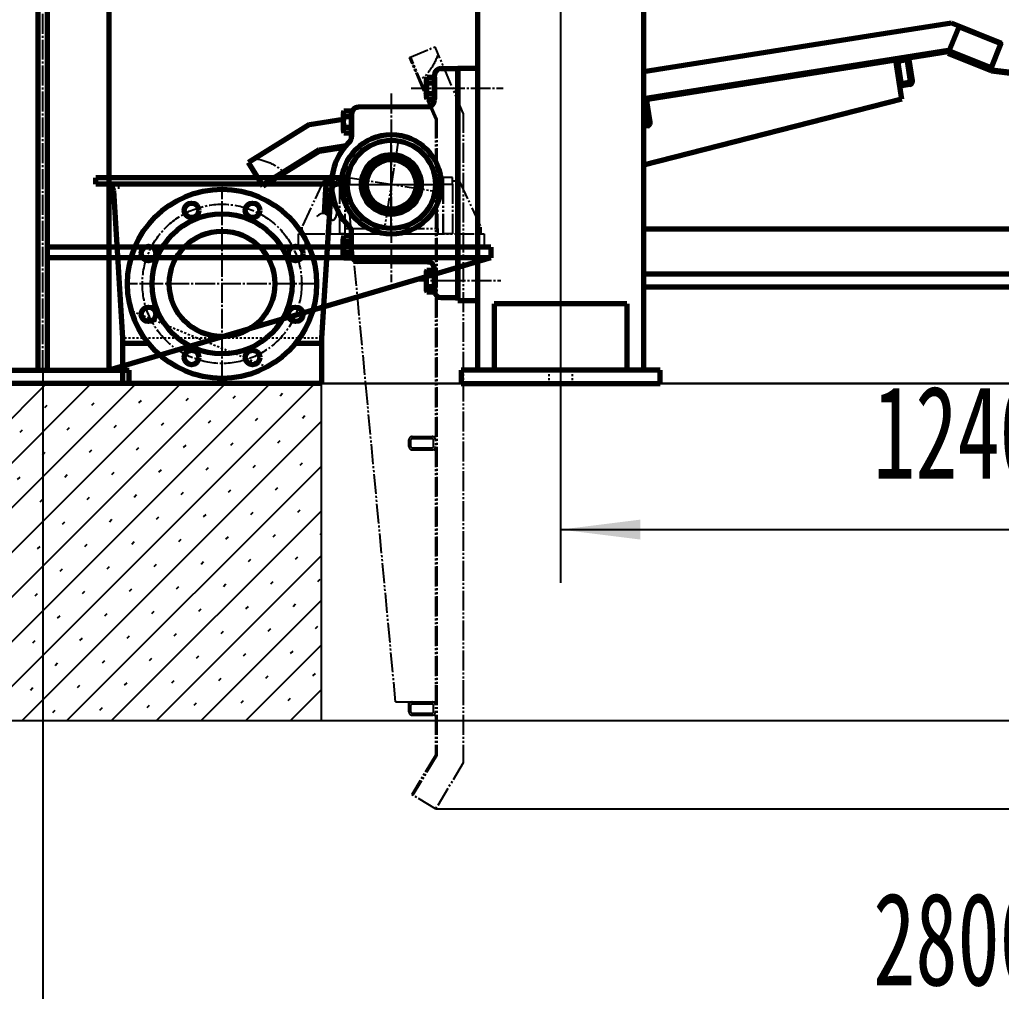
# Model space of a CAD drawing. Header units: millimetres. Extents: x -11880 to 11880, y -8400 to 8400.
# Drawn here: x 5987 to 7467, y 60 to 1525 of the extents above; entities that cross this region are included whole.
import ezdxf

# ---------------------------------------------------------------- set-up
doc = ezdxf.new("R2010")
doc.units = ezdxf.units.MM
for name, pattern in [('EB_DASH', [6, 3, -3]), ('EB_DASHDOT', [39, 30, -3, 3, -3]), ('EB_DASHDOTDOT', [45, 30, -3, 3, -3, 3, -3])]:
    doc.linetypes.add(name, pattern=pattern)
for name, color, linetype, lineweight in [('CAXA0', 7, 'Continuous', 70), ('CAXA1', 1, 'EB_DASHDOT', 25), ('CAXA2', 6, 'EB_DASH', 25), ('CAXA3', 7, 'Continuous', 25), ('CAXA4', 3, 'Continuous', 25), ('CAXA5', 4, 'Continuous', 25)]:
    doc.layers.add(name, color=color, linetype=linetype, lineweight=lineweight)
doc.styles.add('标准', font='', dxfattribs={"width": 0.667})
doc.styles.get('标准').set_extended_font_data('FangSong_GB2312')
doc.dimstyles.new('标准', dxfattribs={"dimscale": 40, "dimtxt": 3.5, "dimasz": 3, "dimexe": 2, "dimexo": 0, "dimtad": 1, "dimdec": 1, "dimzin": 12, "dimdsep": 46, "dimtxsty": '标准', "dimcen": 0, "dimdle": 4, "dimaunit": 1, "dimazin": 2, "dimtfac": 1, "dimtdec": 3, "dimtmove": 0, "dimatfit": 3, "dimfxl": 0, "dimtolj": 1, "dimtzin": 0, "dimarcsym": 0})

# ---------------------------------------------------------------- blocks, each defined once
blk = doc.blocks.new('*D46')
at = {"layer": 'CAXA4', "linetype": 'Continuous', "lineweight": 25}
for points in [[(5164.7, 2726.7), (5149.7, 2606.7), (5179.7, 2606.7)], [(5164.7, 976.7), (5149.7, 1096.7), (5179.7, 1096.7)]]:
    blk.add_hatch(color=0, dxfattribs=at).paths.add_polyline_path(points, flags=0)
at = {"layer": 'CAXA4', "color": 0, "linetype": 'Continuous', "lineweight": 25}
for p, q in [((8175.4, 2726.7), (5084.7, 2726.7)), ((5164.7, 2726.7), (5164.7, 976.7)), ((8192.4, 976.7), (5084.7, 976.7))]:
    blk.add_line(p, q, dxfattribs=at)
at = {"layer": 'CAXA4', "color": 0, "linetype": 'Continuous', "lineweight": 25, "insert": (4947.9, 1702.7), "char_height": 140, "attachment_point": 1, "rotation": 90, "style": '标准'}
blk.add_mtext('\\fFangSong_GB2312|b0|i0|p34;1750', dxfattribs=at)
blk = doc.blocks.new('CAXBLOCK46', base_point=(6122.4, 1916.7))
at = {"layer": 'CAXA0'}
for p, q in [((6399.9, 2451.7), (6419.9, 2451.7)), ((6399.9, 2451.7), (6399.9, 2371.7)), ((6419.9, 2451.7), (6419.9, 2371.7)), ((6379.9, 2431.7), (6339.9, 2391.7)), ((6399.9, 2431.7), (6379.9, 2431.7)), ((6339.9, 2371.7), (6339.9, 2391.7)), ((6332.4, 2371.7), (6612.4, 2371.7)), ((6332.4, 2371.7), (6332.4, 2341.7)), ((6612.4, 2371.7), (6612.4, 2301.7)), ((5922.4, 996.7), (5922.4, 2341.7)), ((5922.4, 2341.7), (6612.4, 2341.7)), ((6510.4, 2341.7), (6510.4, 2246.7)), ((6524.4, 2341.7), (6524.4, 2246.7)), ((6612.4, 2301.7), (6122.4, 1916.7)), ((6510.4, 2246.7), (6524.4, 2246.7)), ((6029.4, 2106.7), (6015.4, 2106.7)), ((6015.4, 996.7), (6015.4, 2106.7)), ((6029.4, 996.7), (6029.4, 2106.7)), ((5922.4, 996.7), (5922.4, 2081.7)), ((6122.4, 996.7), (6122.4, 1916.7)), ((5892.4, 976.7), (5892.4, 996.7)), ((5892.4, 996.7), (6152.4, 996.7)), ((6152.4, 976.7), (6152.4, 996.7)), ((6152.4, 976.7), (5892.4, 976.7))]:
    blk.add_line(p, q, dxfattribs=at)
at = {"layer": 'CAXA0', "color": 6, "linetype": 'EB_DASHDOTDOT', "lineweight": 25}
blk.add_line((6419.9, 2376.7), (6612.4, 2376.7), dxfattribs=at)
at = {"layer": 'CAXA1', "linetype": 'EB_DASHDOT', "lineweight": 25}
for p, q in [((6452.4, 2374.7), (6452.4, 2338.7)), ((6582.4, 2374.7), (6582.4, 2338.7)), ((6517.4, 2344.7), (6517.4, 2243.7)), ((6022.4, 996.7), (6022.4, 2108.3)), ((6022.4, 999.7), (6022.4, 973.7))]:
    blk.add_line(p, q, dxfattribs=at)
at = {"layer": 'CAXA2', "color": 6, "linetype": 'EB_DASH', "lineweight": 25}
for p, q in [((6437.4, 2371.7), (6437.4, 2341.7)), ((6467.4, 2371.7), (6467.4, 2341.7)), ((6567.4, 2371.7), (6567.4, 2341.7)), ((6597.4, 2371.7), (6597.4, 2341.7))]:
    blk.add_line(p, q, dxfattribs=at)
blk = doc.blocks.new('*D55')
at = {"layer": 'CAXA4', "linetype": 'Continuous', "lineweight": 25}
for points in [[(5578.9, 1976.7), (5563.9, 1856.7), (5593.9, 1856.7)], [(5578.9, 976.7), (5563.9, 1096.7), (5593.9, 1096.7)]]:
    blk.add_hatch(color=0, dxfattribs=at).paths.add_polyline_path(points, flags=0)
at = {"layer": 'CAXA4', "color": 0, "linetype": 'Continuous', "lineweight": 25}
for p, q in [((6516.6, 1976.7), (5498.9, 1976.7)), ((5578.9, 1976.7), (5578.9, 976.7)), ((6652.4, 976.7), (5498.9, 976.7))]:
    blk.add_line(p, q, dxfattribs=at)
at = {"layer": 'CAXA4', "color": 0, "linetype": 'Continuous', "lineweight": 25, "insert": (5362.1, 1327.7), "char_height": 140, "attachment_point": 1, "rotation": 90, "style": '标准'}
blk.add_mtext('\\fFangSong_GB2312|b0|i0|p34;1000', dxfattribs=at)
blk = doc.blocks.new('*D57')
at = {"layer": 'CAXA4', "linetype": 'Continuous', "lineweight": 25}
for points in [[(6022.4, -7.3), (6142.4, -22.3), (6142.4, 7.7)], [(8822.4, -7.3), (8702.4, -22.3), (8702.4, 7.7)]]:
    blk.add_hatch(color=0, dxfattribs=at).paths.add_polyline_path(points, flags=0)
at = {"layer": 'CAXA4', "color": 0, "linetype": 'Continuous', "lineweight": 25}
for p, q in [((6022.4, 996.7), (6022.4, -87.3)), ((8822.4, 996.7), (8822.4, -87.3)), ((6022.4, -7.3), (8822.4, -7.3))]:
    blk.add_line(p, q, dxfattribs=at)
at = {"layer": 'CAXA4', "color": 0, "linetype": 'Continuous', "lineweight": 25, "insert": (7273.5, 209.5), "char_height": 140, "attachment_point": 1, "style": '标准'}
blk.add_mtext('\\fFangSong_GB2312|b0|i0|p34;2800', dxfattribs=at)
blk = doc.blocks.new('*D58')
at = {"layer": 'CAXA4', "linetype": 'Continuous', "lineweight": 25}
for points in [[(5892.4, -348.6), (6012.4, -363.6), (6012.4, -333.6)], [(8952.4, -348.6), (8832.4, -363.6), (8832.4, -333.6)]]:
    blk.add_hatch(color=0, dxfattribs=at).paths.add_polyline_path(points, flags=0)
at = {"layer": 'CAXA4', "color": 0, "linetype": 'Continuous', "lineweight": 25}
for p, q in [((5892.4, 996.7), (5892.4, -428.6)), ((8952.4, 996.7), (8952.4, -428.6)), ((5892.4, -348.6), (8952.4, -348.6))]:
    blk.add_line(p, q, dxfattribs=at)
at = {"layer": 'CAXA4', "color": 0, "linetype": 'Continuous', "lineweight": 25, "insert": (7273.5, -131.8), "char_height": 140, "attachment_point": 1, "style": '标准'}
blk.add_mtext('\\fFangSong_GB2312|b0|i0|p34;3060', dxfattribs=at)
blk = doc.blocks.new('CAXBLOCK276')
at = {"layer": 'CAXA0', "color": 0, "linetype": 'Continuous', "lineweight": 25}
for p, q in [((5654.6, 468.5), (6162.8, 976.7)), ((5656.4, 537.7), (6095.4, 976.7)), ((5670.9, 619.5), (6028.1, 976.7)), ((5721.9, 468.5), (6230.1, 976.7)), ((5789.3, 468.5), (6297.5, 976.7)), ((5856.6, 468.5), (6364.8, 976.7)), ((5924, 468.5), (6432.2, 976.7)), ((5991.6, 973.9), (5994.4, 976.7)), ((6380, 958.2), (6383.6, 961.8)), ((6096.2, 943.8), (6099.8, 947.4)), ((6167.2, 947.4), (6170.8, 951)), ((6238.1, 951), (6241.7, 954.6)), ((6309.1, 954.6), (6312.7, 958.2)), ((6025.3, 940.2), (6028.9, 943.8)), ((5991.3, 468.5), (6442.4, 919.6)), ((6200.9, 913.7), (6204.5, 917.3)), ((6271.8, 917.3), (6275.4, 920.9)), ((6342.8, 920.9), (6346.3, 924.5)), ((6413.7, 924.5), (6417.3, 928.1)), ((5988, 903), (5991.6, 906.6)), ((6059, 906.6), (6062.6, 910.1)), ((6129.9, 910.1), (6133.5, 913.7)), ((6376.4, 887.2), (6380, 890.8)), ((6021.7, 869.3), (6025.3, 872.9)), ((6092.7, 872.9), (6096.2, 876.5)), ((6163.6, 876.5), (6167.2, 880.1)), ((6234.5, 880.1), (6238.1, 883.7)), ((6305.5, 883.7), (6309.1, 887.2)), ((6058.7, 468.5), (6442.4, 852.2)), ((6197.3, 842.8), (6200.9, 846.4)), ((6268.2, 846.4), (6271.8, 850)), ((6339.2, 850), (6342.8, 853.6)), ((6410.1, 853.6), (6413.7, 857.2)), ((5984.4, 832), (5988, 835.6)), ((6055.4, 835.6), (6059, 839.2)), ((6126.3, 839.2), (6129.9, 842.8)), ((6301.9, 812.7), (6305.5, 816.3)), ((6372.8, 816.3), (6376.4, 819.9)), ((6018.1, 798.3), (6021.7, 801.9)), ((6089.1, 801.9), (6092.7, 805.5)), ((6160, 805.5), (6163.6, 809.1)), ((6231, 809.1), (6234.5, 812.7)), ((6126, 468.5), (6442.4, 784.9)), ((6406.5, 782.6), (6410.1, 786.2)), ((6122.7, 768.3), (6126.3, 771.9)), ((6193.7, 771.9), (6197.3, 775.4)), ((6264.6, 775.4), (6268.2, 779)), ((6335.6, 779), (6339.2, 782.6)), ((6051.8, 764.7), (6055.4, 768.3)), ((6227.4, 738.2), (6231, 741.8)), ((6298.3, 741.8), (6301.9, 745.4)), ((6369.2, 745.4), (6372.8, 749)), ((6440.2, 749), (6442.4, 751.2)), ((6014.5, 727.4), (6018.1, 731)), ((6085.5, 731), (6089.1, 734.6)), ((6156.4, 734.6), (6160, 738.2)), ((6193.4, 468.5), (6442.4, 717.5)), ((6332, 708.1), (6335.6, 711.7)), ((6402.9, 711.7), (6406.5, 715.3)), ((6048.2, 693.7), (6051.8, 697.3)), ((6119.1, 697.3), (6122.7, 700.9)), ((6190.1, 700.9), (6193.7, 704.5)), ((6261, 704.5), (6264.6, 708.1)), ((6436.6, 678), (6440.2, 681.6)), ((6152.8, 663.6), (6156.4, 667.2)), ((6223.8, 667.2), (6227.4, 670.8)), ((6294.7, 670.8), (6298.3, 674.4)), ((6365.7, 674.4), (6369.2, 678)), ((6010.9, 656.5), (6014.5, 660)), ((6081.9, 660), (6085.5, 663.6)), ((6257.4, 633.6), (6261, 637.1)), ((6260.7, 468.5), (6442.4, 650.2)), ((6328.4, 637.1), (6332, 640.7)), ((6399.3, 640.7), (6402.9, 644.3)), ((6044.6, 622.8), (6048.2, 626.4)), ((6115.6, 626.4), (6119.1, 630)), ((6186.5, 630), (6190.1, 633.6)), ((6362.1, 603.5), (6365.7, 607.1)), ((6433, 607.1), (6436.6, 610.7)), ((6078.3, 589.1), (6081.9, 592.7)), ((6149.2, 592.7), (6152.8, 596.3)), ((6220.2, 596.3), (6223.8, 599.9)), ((6291.1, 599.9), (6294.7, 603.5)), ((6007.3, 585.5), (6010.9, 589.1)), ((6328.1, 468.5), (6442.4, 582.8)), ((6182.9, 559), (6186.5, 562.6)), ((6253.9, 562.6), (6257.4, 566.2)), ((6324.8, 566.2), (6328.4, 569.8)), ((6395.7, 569.8), (6399.3, 573.4)), ((6041, 551.8), (6044.6, 555.4)), ((6112, 555.4), (6115.6, 559)), ((6358.5, 532.5), (6362.1, 536.1)), ((6429.4, 536.1), (6433, 539.7)), ((6003.8, 514.6), (6007.3, 518.2)), ((6074.7, 518.2), (6078.3, 521.8)), ((6145.6, 521.8), (6149.2, 525.3)), ((6216.6, 525.3), (6220.2, 528.9)), ((6287.5, 528.9), (6291.1, 532.5)), ((6395.4, 468.5), (6442.4, 515.5)), ((6179.3, 488.1), (6182.9, 491.7)), ((6250.3, 491.7), (6253.9, 495.3)), ((6321.2, 495.3), (6324.8, 498.9)), ((6392.1, 498.9), (6395.7, 502.4)), ((6037.4, 480.9), (6041, 484.5)), ((6108.4, 484.5), (6112, 488.1)), ((6429.1, 468.5), (6429.4, 468.8))]:
    blk.add_line(p, q, dxfattribs=at)
blk = doc.blocks.new('CAXBLOCK317', base_point=(6687.4, 1182.2))
at = {"layer": 'CAXA0', "color": 5, "linetype": 'EB_DASHDOTDOT', "lineweight": 25}
for p, q in [((6547.4, 1207.2), (6547.4, 1346.2)), ((6455.4, 1287.2), (6469.4, 1287.2)), ((6455.4, 1277.2), (6455.4, 1287.2)), ((6469.4, 1287.2), (6477.4, 1287.2)), ((6469.4, 1277.2), (6469.4, 1287.2)), ((6469.4, 1287.2), (6469.4, 1277.2)), ((6477.4, 1287.2), (6477.4, 1277.2)), ((6617.4, 1287.2), (6625.4, 1287.2)), ((6617.4, 1277.2), (6617.4, 1287.2)), ((6625.4, 1287.2), (6625.4, 1277.2)), ((6639.4, 1287.2), (6625.4, 1287.2)), ((6625.4, 1287.2), (6625.4, 1277.2)), ((6639.4, 1277.2), (6639.4, 1287.2)), ((6445.4, 1282.2), (6412.4, 1212.2)), ((6455.4, 1282.2), (6445.4, 1282.2)), ((6469.4, 1277.2), (6455.4, 1277.2)), ((6455.4, 1277.2), (6455.4, 1202.2)), ((6477.4, 1277.2), (6469.4, 1277.2)), ((6469.4, 1277.2), (6469.4, 1202.2)), ((6469.4, 1277.2), (6469.4, 1202.2)), ((6477.4, 1277.2), (6477.4, 1202.2)), ((6477.9, 1276.7), (6616.9, 1276.7)), ((6625.4, 1277.2), (6617.4, 1277.2)), ((6617.4, 1202.2), (6617.4, 1277.2)), ((6625.4, 1202.2), (6625.4, 1277.2)), ((6625.4, 1277.2), (6639.4, 1277.2)), ((6625.4, 1277.2), (6625.4, 1202.2)), ((6639.4, 1282.2), (6649.4, 1282.2)), ((6639.4, 1277.2), (6639.4, 1202.2)), ((6649.4, 1282.2), (6682.4, 1212.2)), ((6407.4, 1182.2), (6407.4, 1202.2)), ((6407.4, 1202.2), (6417.4, 1202.2)), ((6412.4, 1212.2), (6412.4, 1202.2)), ((6417.4, 1202.2), (6417.4, 1182.2)), ((6417.4, 1202.2), (6677.4, 1202.2)), ((6455.4, 1202.2), (6469.4, 1202.2)), ((6477.4, 1202.2), (6469.4, 1202.2)), ((6477.4, 1210.2), (6477.4, 1202.2)), ((6477.4, 1210.2), (6617.4, 1210.2)), ((6477.4, 1202.2), (6617.4, 1202.2)), ((6617.4, 1210.2), (6617.4, 1202.2)), ((6617.4, 1202.2), (6625.4, 1202.2)), ((6639.4, 1202.2), (6625.4, 1202.2)), ((6677.4, 1182.2), (6677.4, 1202.2)), ((6677.4, 1202.2), (6687.4, 1202.2)), ((6682.4, 1212.2), (6682.4, 1202.2)), ((6687.4, 1202.2), (6687.4, 1182.2)), ((6417.4, 1182.2), (6407.4, 1182.2)), ((6417.4, 1182.2), (6677.4, 1182.2)), ((6687.4, 1182.2), (6677.4, 1182.2))]:
    blk.add_line(p, q, dxfattribs=at)
blk.add_circle((6547.4, 1276.7), 66.5, dxfattribs=at)
blk = doc.blocks.new('CAXBLOCK319', base_point=(6687.4, 1182.2))
at = {"layer": 'CAXA0', "color": 5, "linetype": 'EB_DASHDOTDOT', "lineweight": 25}
for p, q in [((6547.4, 1207.2), (6547.4, 1346.2)), ((6455.4, 1287.2), (6469.4, 1287.2)), ((6455.4, 1277.2), (6455.4, 1287.2)), ((6469.4, 1287.2), (6477.4, 1287.2)), ((6469.4, 1277.2), (6469.4, 1287.2)), ((6469.4, 1287.2), (6469.4, 1277.2)), ((6477.4, 1287.2), (6477.4, 1277.2)), ((6617.4, 1287.2), (6625.4, 1287.2)), ((6617.4, 1277.2), (6617.4, 1287.2)), ((6625.4, 1287.2), (6625.4, 1277.2)), ((6639.4, 1287.2), (6625.4, 1287.2)), ((6625.4, 1287.2), (6625.4, 1277.2)), ((6639.4, 1277.2), (6639.4, 1287.2)), ((6445.4, 1282.2), (6412.4, 1212.2)), ((6455.4, 1282.2), (6445.4, 1282.2)), ((6469.4, 1277.2), (6455.4, 1277.2)), ((6455.4, 1277.2), (6455.4, 1202.2)), ((6477.4, 1277.2), (6469.4, 1277.2)), ((6469.4, 1277.2), (6469.4, 1202.2)), ((6469.4, 1277.2), (6469.4, 1202.2)), ((6477.4, 1277.2), (6477.4, 1202.2)), ((6477.9, 1276.7), (6616.9, 1276.7)), ((6625.4, 1277.2), (6617.4, 1277.2)), ((6617.4, 1202.2), (6617.4, 1277.2)), ((6625.4, 1202.2), (6625.4, 1277.2)), ((6625.4, 1277.2), (6639.4, 1277.2)), ((6625.4, 1277.2), (6625.4, 1202.2)), ((6639.4, 1282.2), (6649.4, 1282.2)), ((6639.4, 1277.2), (6639.4, 1202.2)), ((6649.4, 1282.2), (6682.4, 1212.2)), ((6407.4, 1182.2), (6407.4, 1202.2)), ((6407.4, 1202.2), (6417.4, 1202.2)), ((6412.4, 1212.2), (6412.4, 1202.2)), ((6417.4, 1202.2), (6417.4, 1182.2)), ((6417.4, 1202.2), (6677.4, 1202.2)), ((6455.4, 1202.2), (6469.4, 1202.2)), ((6477.4, 1202.2), (6469.4, 1202.2)), ((6477.4, 1210.2), (6477.4, 1202.2)), ((6477.4, 1210.2), (6617.4, 1210.2)), ((6477.4, 1202.2), (6617.4, 1202.2)), ((6617.4, 1210.2), (6617.4, 1202.2)), ((6617.4, 1202.2), (6625.4, 1202.2)), ((6639.4, 1202.2), (6625.4, 1202.2)), ((6677.4, 1182.2), (6677.4, 1202.2)), ((6677.4, 1202.2), (6687.4, 1202.2)), ((6682.4, 1212.2), (6682.4, 1202.2)), ((6687.4, 1202.2), (6687.4, 1182.2)), ((6417.4, 1182.2), (6407.4, 1182.2)), ((6417.4, 1182.2), (6677.4, 1182.2)), ((6687.4, 1182.2), (6677.4, 1182.2))]:
    blk.add_line(p, q, dxfattribs=at)
blk.add_circle((6547.4, 1276.7), 66.5, dxfattribs=at)
blk = doc.blocks.new('CAXBLOCK321')
at = {"layer": 'CAXA0', "color": 0, "linetype": 'Continuous', "lineweight": 25}
for p, q in [((6373.2, 1287.9), (6374.9, 1286.7)), ((6375.9, 1289.6), (6377.6, 1288.4)), ((6378.6, 1291.4), (6380.4, 1290.1)), ((6381.4, 1293.1), (6383.1, 1291.8)), ((6384.1, 1294.8), (6385.9, 1293.5)), ((6354, 1275.9), (6355.7, 1274.7)), ((6356.7, 1277.6), (6358.4, 1276.4)), ((6359.4, 1279.3), (6361.2, 1278.1)), ((6362.2, 1281.1), (6363.9, 1279.8)), ((6364.9, 1282.8), (6366.7, 1281.5)), ((6367.7, 1284.5), (6369.4, 1283.2)), ((6370.4, 1286.2), (6372.2, 1284.9))]:
    blk.add_line(p, q, dxfattribs=at)
blk = doc.blocks.new('CAXBLOCK325')
at = {"layer": 'CAXA0', "color": 0, "linetype": 'Continuous', "lineweight": 25}
for p, q in [((6575.2, 1467), (6576.6, 1468.4)), ((6576.4, 1464), (6577.9, 1465.6)), ((6577.7, 1461.1), (6579.2, 1462.6)), ((6579, 1458.1), (6580.5, 1459.6)), ((6580.2, 1455.1), (6581.7, 1456.6)), ((6581.5, 1452.1), (6583, 1453.7)), ((6582.7, 1449.1), (6584.3, 1450.7)), ((6584, 1446.2), (6585.5, 1447.7)), ((6585.3, 1443.2), (6586.8, 1444.7)), ((6586.5, 1440.2), (6588.1, 1441.7)), ((6587.8, 1437.2), (6589.3, 1438.8)), ((6589.1, 1434.3), (6590.6, 1435.8))]:
    blk.add_line(p, q, dxfattribs=at)
blk = doc.blocks.new('CAXBLOCK324', base_point=(6631.4, 1313.5))
at = {"layer": 'CAXA0', "color": 5, "linetype": 'EB_DASHDOTDOT', "lineweight": 25}
for p, q in [((6574.9, 1467.7), (6613.5, 1484.1)), ((6655.9, 1384.2), (6613.5, 1484.1)), ((6613.9, 1375.6), (6574.9, 1467.7)), ((6615.9, 1376.1), (6576.7, 1468.5)), ((6615.9, 1376.1), (6615.9, 522)), ((6655.9, 1384.2), (6655.9, 522)), ((6613.9, 1375.6), (6613.9, 522)), ((6558.3, 1345.3), (6536.6, 1208)), ((6478.8, 1287.5), (6616.1, 1265.8)), ((6553.9, 496.6), (6481.2, 1270.4)), ((6573.9, 881.6), (6573.9, 891.6)), ((6576.9, 881.6), (6576.9, 891.6)), ((6578.9, 896.6), (6613.9, 896.6)), ((6578.9, 893.6), (6608.9, 893.6)), ((6610.9, 881.6), (6610.9, 891.6)), ((6578.9, 879.6), (6608.9, 879.6)), ((6578.9, 876.6), (6613.9, 876.6)), ((6613.9, 522), (6613.9, 416.6)), ((6615.9, 522), (6615.9, 416.1)), ((6655.9, 522), (6655.9, 405)), ((6553.9, 496.6), (6613.9, 496.6)), ((6553.9, 496.6), (6613.9, 496.6)), ((6573.9, 481.6), (6573.9, 496.6)), ((6573.9, 496.6), (6613.9, 496.6)), ((6573.9, 496.6), (6613.9, 496.6)), ((6573.9, 481.6), (6573.9, 496.6)), ((6576.9, 481.6), (6576.9, 491.6)), ((6576.9, 481.6), (6576.9, 491.6)), ((6578.9, 493.6), (6608.9, 493.6)), ((6578.9, 493.6), (6608.9, 493.6)), ((6610.9, 481.6), (6610.9, 491.6)), ((6610.9, 481.6), (6610.9, 491.6)), ((6578.9, 479.6), (6608.9, 479.6)), ((6578.9, 479.6), (6608.9, 479.6)), ((6578.9, 476.6), (6613.9, 476.6)), ((6578.9, 476.6), (6613.9, 476.6)), ((6613.9, 416.6), (6578.2, 357.1)), ((6615.9, 416.1), (6579.9, 356.1)), ((6655.9, 405), (6614.2, 335.5)), ((6614.2, 335.5), (6578.2, 357.1))]:
    blk.add_line(p, q, dxfattribs=at)
for radius in [66.5, 66.5, 40, 37.5]:
    blk.add_circle((6547.4, 1276.6), radius, dxfattribs=at)
for centre, radius, start, end in [((6578.9, 891.6), 5, 90, 180), ((6578.9, 891.6), 2, 90, 180), ((6608.9, 891.6), 5, 0, 90), ((6608.9, 891.6), 2, 0, 90), ((6578.9, 881.6), 5, 180, 270), ((6578.9, 881.6), 2, 180, 270), ((6608.9, 881.6), 5, 270, 0), ((6608.9, 881.6), 2, 270, 0), ((6578.9, 491.6), 5, 90, 180), ((6578.9, 491.6), 5, 90, 180), ((6578.9, 491.6), 2, 90, 180), ((6578.9, 491.6), 2, 90, 180), ((6608.9, 491.6), 5, 0, 90), ((6608.9, 491.6), 5, 0, 90), ((6608.9, 491.6), 2, 0, 90), ((6608.9, 491.6), 2, 0, 90), ((6578.9, 481.6), 5, 180, 270), ((6578.9, 481.6), 2, 180, 270), ((6578.9, 481.6), 2, 180, 270), ((6608.9, 481.6), 5, 270, 0), ((6608.9, 481.6), 2, 270, 0), ((6608.9, 481.6), 5, 270, 0), ((6608.9, 481.6), 2, 270, 0)]:
    blk.add_arc(centre, radius, start, end, dxfattribs=at)
blk.add_open_spline([(6617, 1470.8), (6614.2, 1462.6), (6606.9, 1448.3), (6595.6, 1437.1), (6589.8, 1432.6)], degree=3, knots=[0, 0, 0, 0, 25.553998, 47.570878, 47.570878, 47.570878, 47.570878], dxfattribs=at)
at = {"layer": 'CAXA5', "color": 5}
blk.add_blockref('CAXBLOCK325', (0, 0), dxfattribs=at)
blk = doc.blocks.new('CAXBLOCK327')
at = {"layer": 'CAXA0', "color": 0, "linetype": 'Continuous', "lineweight": 25}
for p, q in [((6448.1, 1265), (6469.8, 1286.7)), ((6448.8, 1272.8), (6462.2, 1286.2)), ((6466.8, 1276.7), (6476.8, 1286.7)), ((6473.9, 1276.7), (6482.4, 1285.2)), ((6481, 1276.7), (6482.4, 1278.1)), ((6447.1, 1249.9), (6455.7, 1258.5)), ((6447.6, 1257.5), (6456.2, 1266)), ((6446.2, 1234.8), (6454.8, 1243.4)), ((6446.7, 1242.4), (6455.2, 1250.9)), ((6449.8, 1231.4), (6454.3, 1235.8)), ((6453.4, 1227.9), (6453.8, 1228.3))]:
    blk.add_line(p, q, dxfattribs=at)
blk = doc.blocks.new('CAXBLOCK328')
at = {"layer": 'CAXA0', "color": 0, "linetype": 'Continuous', "lineweight": 25}
for p, q in [((6456.1, 1265.5), (6448.8, 1272.8)), ((6457.4, 1271.3), (6450.8, 1277.8)), ((6460.7, 1275), (6454, 1281.8)), ((6466.1, 1276.7), (6458.1, 1284.7)), ((6473.2, 1276.7), (6463.5, 1286.4)), ((6480.3, 1276.7), (6470.3, 1286.7)), ((6482.4, 1281.6), (6477.4, 1286.7)), ((6455.3, 1252.2), (6447.8, 1259.7)), ((6455.7, 1258.8), (6448.2, 1266.4)), ((6454.5, 1238.8), (6446.9, 1246.4)), ((6454.9, 1245.5), (6447.3, 1253)), ((6446.5, 1232.7), (6446.1, 1233.1)), ((6454.1, 1232.2), (6446.5, 1239.7))]:
    blk.add_line(p, q, dxfattribs=at)
blk = doc.blocks.new('CAXBLOCK326', base_point=(6338.4, 1248.5))
at = {"layer": 'CAXA0'}
for p, q in [((6102.4, 1276.7), (6102.4, 1286.7)), ((6482.4, 1286.7), (6102.4, 1286.7)), ((6450.2, 1276.7), (6102.4, 1276.7)), ((6482.4, 1276.7), (6466.2, 1276.7)), ((6482.4, 1276.7), (6482.4, 1286.7)), ((6128.6, 1267.3), (6142.4, 1044.7)), ((6456.2, 1267.3), (6442.4, 1044.7)), ((6448.4, 1269.8), (6446.1, 1232.8)), ((6142.4, 1044.7), (6142.4, 976.7)), ((6182, 1036.7), (6142.4, 1036.7)), ((6182, 1036.7), (6142.4, 1036.7)), ((6442.4, 1036.7), (6402.9, 1036.7)), ((6442.4, 1044.7), (6442.4, 976.7)), ((6442.4, 976.7), (6142.4, 976.7))]:
    blk.add_line(p, q, dxfattribs=at)
at = {"layer": 'CAXA0', "linetype": 'Continuous', "lineweight": 70}
for centre, radius in [((6292.4, 1126.7), 142.5), ((6246.5, 1237.5), 11), ((6338.4, 1237.5), 11), ((6292.4, 1126.7), 105.5), ((6181.6, 1172.6), 11), ((6403.3, 1172.6), 11), ((6181.6, 1080.8), 11), ((6403.3, 1080.8), 11), ((6246.5, 1015.8), 11), ((6338.4, 1015.8), 11)]:
    blk.add_circle(centre, radius, dxfattribs=at)
at = {"layer": 'CAXA0'}
blk.add_circle((6292.4, 1126.7), 79.5, dxfattribs=at)
for centre, radius, start, end in [((6118.7, 1266.7), 10, 3.5469, 90), ((6466.3, 1268.7), 18, 90, 176.4531), ((6466.2, 1266.7), 10, 90, 176.4531)]:
    blk.add_arc(centre, radius, start, end, dxfattribs=at)
at = {"layer": 'CAXA1', "linetype": 'EB_DASHDOT', "lineweight": 25}
for p, q in [((6292.4, 981.2), (6292.4, 1272.2)), ((6437.9, 1126.7), (6146.9, 1126.7))]:
    blk.add_line(p, q, dxfattribs=at)
blk.add_circle((6292.4, 1126.7), 120, dxfattribs=at)
at = {"layer": 'CAXA2', "color": 6, "linetype": 'EB_DASH', "lineweight": 25}
for p, q in [((6360.1, 1001.2), (6155.9, 1085.8)), ((6442.4, 1044.7), (6142.4, 1044.7))]:
    blk.add_line(p, q, dxfattribs=at)
at = {"layer": 'CAXA3'}
for p, q in [((6136.1, 1276.7), (6136.5, 1269.8)), ((6448.8, 1276.7), (6448.4, 1269.8))]:
    blk.add_line(p, q, dxfattribs=at)
blk.add_open_spline([(6465.8, 1245.2), (6465.8, 1237.2), (6462.1, 1210.9), (6449.5, 1237.4), (6438.5, 1231.1), (6434.5, 1228.4)], degree=3, knots=[0, 0, 0, 0, 25.014059, 40.321392, 55.344145, 55.344145, 55.344145, 55.344145], dxfattribs=at)
at = {"layer": 'CAXA5'}
for name in ['CAXBLOCK328', 'CAXBLOCK327']:
    blk.add_blockref(name, (0, 0), dxfattribs=at)
blk = doc.blocks.new('*D406')
at = {"layer": 'CAXA4', "linetype": 'Continuous', "lineweight": 25}
for points in [[(9617.9, 976.7), (9602.9, 856.7), (9632.9, 856.7)], [(9617.9, 335.5), (9602.9, 455.5), (9632.9, 455.5)]]:
    blk.add_hatch(color=0, dxfattribs=at).paths.add_polyline_path(points, flags=0)
at = {"layer": 'CAXA4', "color": 0, "linetype": 'Continuous', "lineweight": 25}
for p, q in [((6952.4, 976.7), (9697.9, 976.7)), ((9617.9, 976.7), (9617.9, 335.5)), ((6614.2, 335.5), (9697.9, 335.5))]:
    blk.add_line(p, q, dxfattribs=at)
at = {"layer": 'CAXA4', "color": 0, "linetype": 'Continuous', "lineweight": 25, "insert": (9401.1, 546.1), "char_height": 140, "attachment_point": 1, "rotation": 90, "style": '标准'}
blk.add_mtext('\\fFangSong_GB2312|b0|i0|p34;640', dxfattribs=at)
blk = doc.blocks.new('*D440')
at = {"layer": 'CAXA4', "linetype": 'Continuous', "lineweight": 25}
for points in [[(6802.4, 756.4), (6922.4, 741.4), (6922.4, 771.4)], [(8042.4, 756.4), (7922.4, 741.4), (7922.4, 771.4)]]:
    blk.add_hatch(color=0, dxfattribs=at).paths.add_polyline_path(points, flags=0)
at = {"layer": 'CAXA4', "color": 0, "linetype": 'Continuous', "lineweight": 25}
for p, q in [((6802.4, 922), (6802.4, 676.4)), ((8042.4, 922), (8042.4, 676.4)), ((6802.4, 756.4), (8042.4, 756.4))]:
    blk.add_line(p, q, dxfattribs=at)
at = {"layer": 'CAXA4', "color": 0, "linetype": 'Continuous', "lineweight": 25, "insert": (7273.5, 973.2), "char_height": 140, "attachment_point": 1, "style": '标准'}
blk.add_mtext('\\fFangSong_GB2312|b0|i0|p34;1240', dxfattribs=at)

msp = doc.modelspace()

# ---------------------------------------------------------------- linework, layer by layer
at = {"layer": 'CAXA0', "linetype": 'Continuous', "lineweight": 70}
for p, q in [((6677.44, 1726.67), (6677.44, 996.67)), ((6677.44, 1726.67), (6677.44, 996.67)), ((6927.44, 1726.67), (6927.44, 996.67)), ((6927.44, 1726.67), (6927.44, 996.67)), ((7282.44, 1460.41), (7386.49, 1476.89)), ((6622.44, 1451.05), (6647.44, 1451.05)), ((6677.44, 1451.42), (6647.44, 1451.05)), ((6647.44, 1106.05), (6647.44, 1451.05)), ((6927.18, 1404.15), (7282.44, 1460.41)), ((6601.1, 1438.15), (6612.44, 1438.15)), ((6612.44, 1403.63), (6612.44, 1441.05)), ((6612.44, 1438.15), (6612.44, 1405.2)), ((6601.1, 1429.91), (6612.44, 1429.91)), ((6612.44, 1431.67), (6612.44, 1411.67)), ((6601.1, 1413.44), (6612.44, 1413.44)), ((6602.51, 1393.63), (6497.38, 1392.96)), ((6601.1, 1405.2), (6612.44, 1405.2)), ((6487.44, 1348.06), (6487.44, 1382.96)), ((6487.44, 1382.96), (6487.44, 1348.06)), ((6439.26, 1326.87), (6477.17, 1332.87)), ((6476.1, 1198.88), (6487.44, 1198.88)), ((6487.44, 1170.34), (6487.44, 1205.23)), ((6487.44, 1165.93), (6487.44, 1198.88)), ((6927.44, 1209.67), (7917.44, 1209.67)), ((6474.94, 1170.05), (6474.94, 1194.76)), ((6476.1, 1190.64), (6487.44, 1190.64)), ((6487.44, 1172.41), (6487.44, 1192.41)), ((6476.1, 1174.17), (6487.44, 1174.17)), ((6697.44, 1166.17), (6122.44, 996.67)), ((6476.1, 1165.93), (6487.44, 1165.93)), ((6602.51, 1159.66), (6497.38, 1160.34)), ((6549.94, 1160.06), (6545.51, 1160.03)), ((6599.89, 1143.33), (6599.89, 1118.62)), ((6601.04, 1147.45), (6612.39, 1147.45)), ((6601.04, 1139.22), (6612.39, 1139.22)), ((6612.39, 1114.17), (6612.39, 1150.72)), ((6612.39, 1147.45), (6612.39, 1114.5)), ((6612.39, 1140.98), (6612.39, 1120.98)), ((6927.44, 1141.67), (7917.44, 1141.67)), ((6601.04, 1122.74), (6612.39, 1122.74)), ((6601.04, 1114.5), (6612.39, 1114.5)), ((7917.44, 1121.67), (6927.44, 1121.67)), ((6622.44, 1106.05), (6647.44, 1106.05)), ((6647.44, 1101.67), (6677.44, 1101.67)), ((6702.44, 1096.67), (6702.44, 996.67)), ((6902.44, 1096.67), (6702.44, 1096.67)), ((6902.44, 1096.67), (6702.44, 1096.67)), ((6702.44, 1096.67), (6702.44, 996.67)), ((6902.44, 1096.67), (6902.44, 996.67)), ((6902.44, 1096.67), (6902.44, 996.67)), ((6952.44, 996.67), (6652.44, 996.67)), ((6652.44, 996.67), (6652.44, 976.67)), ((6952.44, 996.67), (6652.44, 996.67)), ((6652.44, 996.67), (6652.44, 976.67)), ((6952.44, 996.67), (6652.44, 996.67)), ((6652.44, 996.67), (6652.44, 976.67)), ((6952.44, 996.67), (6652.44, 996.67)), ((6652.44, 996.67), (6652.44, 976.67)), ((6952.44, 996.67), (6652.44, 996.67)), ((6652.44, 996.67), (6652.44, 976.67)), ((6952.44, 996.67), (6652.44, 996.67)), ((6652.44, 996.67), (6652.44, 976.67)), ((6952.44, 976.67), (6952.44, 996.67)), ((6952.44, 976.67), (6952.44, 996.67)), ((6952.44, 976.67), (6952.44, 996.67)), ((6952.44, 976.67), (6952.44, 996.67)), ((6952.44, 976.67), (6952.44, 996.67)), ((6952.44, 976.67), (6952.44, 996.67)), ((6652.44, 976.67), (6952.44, 976.67)), ((6652.44, 976.67), (6952.44, 976.67)), ((6652.44, 976.67), (6952.44, 976.67)), ((6652.44, 976.67), (6952.44, 976.67)), ((6652.44, 976.67), (6952.44, 976.67)), ((6652.44, 976.67), (6952.44, 976.67))]:
    msp.add_line(p, q, dxfattribs=at)
at = {"layer": 'CAXA0', "color": 6, "linetype": 'EB_DASHDOTDOT', "lineweight": 25}
msp.add_line((6677.44, 1623.6), (6677.44, 1268.42), dxfattribs=at)
msp.add_line((6677.44, 1623.6), (6677.44, 1268.42), dxfattribs=at)
at = {"layer": 'CAXA0'}
for p, q in [((7275.87, 1501.9), (7391.42, 1520.2)), ((7386.55, 1473.84), (7402.81, 1514.08)), ((7391.42, 1520.2), (7466.59, 1489.83)), ((7402.81, 1514.08), (7467.68, 1487.87)), ((6927.44, 1446.71), (7275.87, 1501.9)), ((7466.59, 1489.83), (7450.86, 1450.89)), ((7282.13, 1462.39), (7386.72, 1478.96)), ((7332.67, 1432.93), (7327.19, 1467.5)), ((7332.67, 1432.93), (7327.19, 1467.5)), ((7386.49, 1476.89), (7450.86, 1450.89)), ((7386.55, 1473.84), (7451.69, 1447.52)), ((7386.72, 1478.96), (7451.61, 1452.74)), ((7387.3, 1475.69), (7452.2, 1449.47)), ((6927.44, 1406.21), (7282.13, 1462.39)), ((7313.7, 1424.87), (7307.44, 1464.37)), ((7313.7, 1424.87), (7307.44, 1464.37)), ((7316.82, 1405.11), (7307.44, 1464.37)), ((7316.82, 1405.11), (7307.44, 1464.37)), ((7315.88, 1430.27), (7311.18, 1459.9)), ((7315.88, 1430.27), (7311.18, 1459.9)), ((7322.72, 1463.76), (7312.85, 1462.19)), ((7322.72, 1463.76), (7312.85, 1462.19)), ((7329.7, 1432.46), (7325.01, 1462.09)), ((7329.7, 1432.46), (7325.01, 1462.09)), ((7451.69, 1447.52), (7555.3, 1434.8)), ((7452.2, 1449.47), (7555.54, 1436.78)), ((7328.51, 1427.21), (7313.7, 1424.87)), ((7328.51, 1427.21), (7313.7, 1424.87)), ((7328.04, 1430.17), (7318.16, 1428.61)), ((7328.04, 1430.17), (7318.16, 1428.61)), ((7316.82, 1405.11), (6927.44, 1305.37)), ((6927.65, 1401.18), (6927.44, 1401.15)), ((6934.63, 1369.89), (6929.94, 1399.52)), ((6937.59, 1370.36), (6932.12, 1404.93)), ((6424.25, 1367.01), (6332.2, 1309.49)), ((6424.25, 1367.01), (6474.94, 1375.04)), ((6932.97, 1367.6), (6927.44, 1366.73)), ((6933.44, 1364.64), (6927.44, 1363.69)), ((6438.54, 1328.78), (6479.1, 1335.2)), ((6438.54, 1328.78), (6353.39, 1275.57)), ((6439.26, 1326.87), (6354.45, 1273.88)), ((6354.45, 1273.88), (6332.2, 1309.49)), ((6697.44, 1182.17), (6032.44, 1182.17)), ((6697.44, 1182.17), (6697.44, 1166.17)), ((6697.44, 1182.17), (6697.44, 1166.17)), ((6697.44, 1166.17), (6032.44, 1166.17)), ((6952.44, 996.67), (6652.44, 996.67)), ((6652.44, 996.67), (6652.44, 976.67)), ((6952.44, 996.67), (6652.44, 996.67)), ((6652.44, 996.67), (6652.44, 976.67)), ((6952.44, 996.67), (6652.44, 996.67)), ((6652.44, 996.67), (6652.44, 976.67)), ((6952.44, 996.67), (6652.44, 996.67)), ((6652.44, 996.67), (6652.44, 976.67)), ((6952.44, 996.67), (6652.44, 996.67)), ((6652.44, 996.67), (6652.44, 976.67)), ((6952.44, 996.67), (6652.44, 996.67)), ((6652.44, 996.67), (6652.44, 976.67)), ((6952.44, 976.67), (6952.44, 996.67)), ((6952.44, 976.67), (6952.44, 996.67)), ((6952.44, 976.67), (6952.44, 996.67)), ((6952.44, 976.67), (6952.44, 996.67)), ((6952.44, 976.67), (6952.44, 996.67)), ((6952.44, 976.67), (6952.44, 996.67)), ((6652.44, 976.67), (6952.44, 976.67)), ((6652.44, 976.67), (6952.44, 976.67)), ((6652.44, 976.67), (6952.44, 976.67))]:
    msp.add_line(p, q, dxfattribs=at)
at = {"layer": 'CAXA0', "color": 7}
msp.add_line((6647.44, 1451.67), (6647.44, 1101.67), dxfattribs=at)
at = {"layer": 'CAXA0', "color": 7, "linetype": 'Continuous', "lineweight": 70}
for p, q in [((6599.94, 1434.03), (6599.94, 1409.32)), ((6474.94, 1383.24), (6474.94, 1358.53)), ((6476.1, 1387.36), (6487.44, 1387.36)), ((6476.1, 1379.13), (6487.44, 1379.13)), ((6487.44, 1387.36), (6487.44, 1354.41)), ((6487.44, 1380.89), (6487.44, 1360.89)), ((6476.1, 1362.65), (6487.44, 1362.65)), ((6476.1, 1354.41), (6487.44, 1354.41))]:
    msp.add_line(p, q, dxfattribs=at)
at = {"layer": 'CAXA0', "linetype": 'Continuous', "lineweight": 70}
for radius in [75, 45]:
    msp.add_circle((6547.44, 1276.65), radius, dxfattribs=at)
at = {"layer": 'CAXA0'}
for radius in [66.5, 66.5, 66.5, 66.5, 40, 40, 37.5, 37.5]:
    msp.add_circle((6547.44, 1276.67), radius, dxfattribs=at)
for centre, radius, start, end in [((7313.16, 1460.22), 5, 99, 189), ((7313.16, 1460.22), 5, 99, 189), ((7323.04, 1461.78), 5, 9, 99), ((7323.04, 1461.78), 5, 9, 99), ((7313.16, 1460.22), 2, 99, 189), ((7313.16, 1460.22), 2, 99, 189), ((7323.04, 1461.78), 2, 9, 99), ((7323.04, 1461.78), 2, 9, 99), ((7317.85, 1430.59), 5, 189, 279), ((7317.85, 1430.59), 5, 189, 279), ((7317.85, 1430.59), 2, 189, 279), ((7317.85, 1430.59), 2, 189, 279), ((7327.73, 1432.15), 2, 279, 9), ((7327.73, 1432.15), 2, 279, 9), ((7327.73, 1432.15), 5, 279, 9), ((6927.96, 1399.21), 5, 9, 99), ((6927.96, 1399.21), 2, 9, 99), ((6932.65, 1369.58), 2, 279, 9), ((6932.65, 1369.58), 5, 279, 9)]:
    msp.add_arc(centre, radius, start, end, dxfattribs=at)
at = {"layer": 'CAXA0', "linetype": 'Continuous', "lineweight": 70}
for centre, radius, start, end in [((6622.44, 1441.05), 10, 90, 180), ((6607.88, 1434.03), 7.93, 148.71936, 211.28064), ((6602.44, 1403.63), 10, 270.36748, 360), ((6477.44, 1348.06), 10, 314.42702, 360), ((6547.44, 1276.65), 90, 134.427, 225.573), ((6482.88, 1194.76), 7.93, 148.71936, 211.28064), ((6477.44, 1205.23), 10, 0, 45.573), ((6504.94, 1182.41), 30, 164.06281, 195.93719), ((6482.88, 1170.05), 7.93, 148.71936, 211.28064), ((6497.44, 1170.34), 10, 180, 269.63252), ((6602.44, 1149.66), 10, 0, 89.63252), ((6607.82, 1143.33), 7.93, 148.71936, 211.28064), ((6629.89, 1130.98), 30, 164.06281, 195.93719), ((6607.82, 1118.62), 7.93, 148.71936, 211.28064), ((6622.44, 1116.05), 10, 180, 270)]:
    msp.add_arc(centre, radius, start, end, dxfattribs=at)
at = {"layer": 'CAXA0', "color": 7, "linetype": 'Continuous', "lineweight": 70}
for centre, radius, start, end in [((6629.94, 1421.67), 30, 164.06281, 195.93719), ((6607.88, 1409.32), 7.93, 148.71936, 211.28064), ((6497.44, 1382.96), 10, 90.36748, 180), ((6482.88, 1383.24), 7.93, 148.71936, 211.28064), ((6504.94, 1370.89), 30, 164.06281, 195.93719), ((6482.88, 1358.53), 7.93, 148.71936, 211.28064)]:
    msp.add_arc(centre, radius, start, end, dxfattribs=at)
at = {"layer": 'CAXA0', "color": 131, "linetype": 'EB_DASHDOTDOT', "lineweight": 25}
msp.add_open_spline([(6344.84, 1315.04), (6353.31, 1313.51), (6368.6, 1308.55), (6381.43, 1299.09), (6386.79, 1294.08)], degree=3, knots=[0, 0, 0, 0, 25.5539978, 47.5708778, 47.5708778, 47.5708778, 47.5708778], dxfattribs=at)
at = {"layer": 'CAXA1'}
for p, q in [((6802.44, 1791.57), (6802.44, 696.67)), ((6802.44, 1780.09), (6802.44, 921.98))]:
    msp.add_line(p, q, dxfattribs=at)
at = {"layer": 'CAXA1', "linetype": 'EB_DASHDOT', "lineweight": 25}
for p, q in [((6577.24, 1421.67), (6653.05, 1421.67)), ((6547.44, 1413.67), (6547.44, 1129.09)), ((6547.44, 1413.67), (6547.44, 1129.09)), ((6547.44, 1413.67), (6547.44, 1129.09)), ((6547.44, 1413.67), (6547.44, 1129.09)), ((6547.44, 1198.65), (6547.44, 1354.65)), ((6547.44, 1198.65), (6547.44, 1354.65)), ((6547.44, 1207.17), (6547.44, 1346.17)), ((6547.44, 1207.17), (6547.44, 1346.17)), ((6469.44, 1276.65), (6625.44, 1276.65)), ((6477.94, 1276.67), (6616.94, 1276.67)), ((6477.94, 1276.67), (6616.94, 1276.67)), ((6573.52, 1131.67), (6652.99, 1131.67))]:
    msp.add_line(p, q, dxfattribs=at)
at = {"layer": 'CAXA1', "color": 6, "linetype": 'EB_DASHDOT', "lineweight": 25}
for p, q in [((6628.02, 1421.67), (6715.83, 1421.67)), ((6629.36, 1131.67), (6712.63, 1131.67))]:
    msp.add_line(p, q, dxfattribs=at)
at = {"layer": 'CAXA2', "color": 6, "linetype": 'EB_DASH', "lineweight": 25}
for p, q in [((6784.94, 996.67), (6784.94, 976.67)), ((6784.94, 996.67), (6784.94, 976.67)), ((6784.94, 996.67), (6784.94, 976.67)), ((6819.94, 996.67), (6819.94, 976.67)), ((6819.94, 996.67), (6819.94, 976.67)), ((6819.94, 996.67), (6819.94, 976.67))]:
    msp.add_line(p, q, dxfattribs=at)
at = {"layer": 'CAXA3', "color": 2}
for p, q in [((5838, 976.67), (6417.44, 976.67)), ((5838, 976.67), (9054.13, 976.67)), ((6442.44, 468.47), (6442.44, 976.67)), ((6652.44, 976.67), (6952.44, 976.67)), ((6652.44, 976.67), (6952.44, 976.67)), ((6652.44, 976.67), (6952.44, 976.67)), ((5650.26, 468.47), (9170.46, 468.47))]:
    msp.add_line(p, q, dxfattribs=at)

# ---------------------------------------------------------------- block references
at = {"layer": 'CAXA0', "linetype": 'Continuous', "lineweight": 70}
for name, p in [('CAXBLOCK46', (6122.44, 1916.67)), ('CAXBLOCK326', (6338.37, 1248.54))]:
    msp.add_blockref(name, p, dxfattribs=at)
at = {"layer": 'CAXA0'}
for name, p in [('CAXBLOCK324', (6631.38, 1313.52)), ('CAXBLOCK317', (6687.44, 1182.17)), ('CAXBLOCK319', (6687.44, 1182.17))]:
    msp.add_blockref(name, p, dxfattribs=at)
at = {"layer": 'CAXA5'}
msp.add_blockref('CAXBLOCK321', (0, 0), dxfattribs=at)
at = {"layer": 'CAXA5', "linetype": 'Continuous', "lineweight": 70}
msp.add_blockref('CAXBLOCK276', (0, 0), dxfattribs=at)

# ---------------------------------------------------------------- dimensions: what is measured, and where the dimension line sits
at = {"layer": 'CAXA4', "linetype": 'Continuous', "lineweight": 70}
for base, p1, p2, angle, text, picture, middle in [((5164.72, 1851.67), (8175.44, 2726.67), (8192.44, 976.67), 270, '\\fFangSong_GB2312;1750', '*D46', (5043.82, 1851.67)), ((5578.89, 1476.67), (6516.58, 1976.67), (6652.44, 976.67), 90, '\\fFangSong_GB2312;1000', '*D55', (5457.99, 1476.67)), ((7422.44, -348.61), (5892.44, 996.67), (8952.44, 996.67), 180, '\\fFangSong_GB2312;3060', '*D58', (7422.44, -227.71)), ((7422.44, -7.3), (6022.44, 996.67), (8822.44, 996.67), 180, '\\fFangSong_GB2312;2800', '*D57', (7422.44, 113.6)), ((9617.92, 656.07), (6952.44, 976.67), (6614.19, 335.47), 90, '\\fFangSong_GB2312;640', '*D406', (9497.02, 656.07))]:
    dim = msp.add_linear_dim(base=base, p1=p1, p2=p2, angle=angle, text=text, dimstyle='标准', dxfattribs=at)
    dim.commit()
    dim.dimension.update_dxf_attribs({"geometry": picture, "text_midpoint": middle})
dim = msp.add_linear_dim(base=(7422.44, 756.36), p1=(6802.44, 921.98), p2=(8042.44, 921.98), text='\\fFangSong_GB2312;1240', dimstyle='标准', dxfattribs=at)
dim.commit()
dim.dimension.update_dxf_attribs({"geometry": '*D440', "text_midpoint": (7422.44, 877.26)})

doc.saveas('drawing.dxf')
